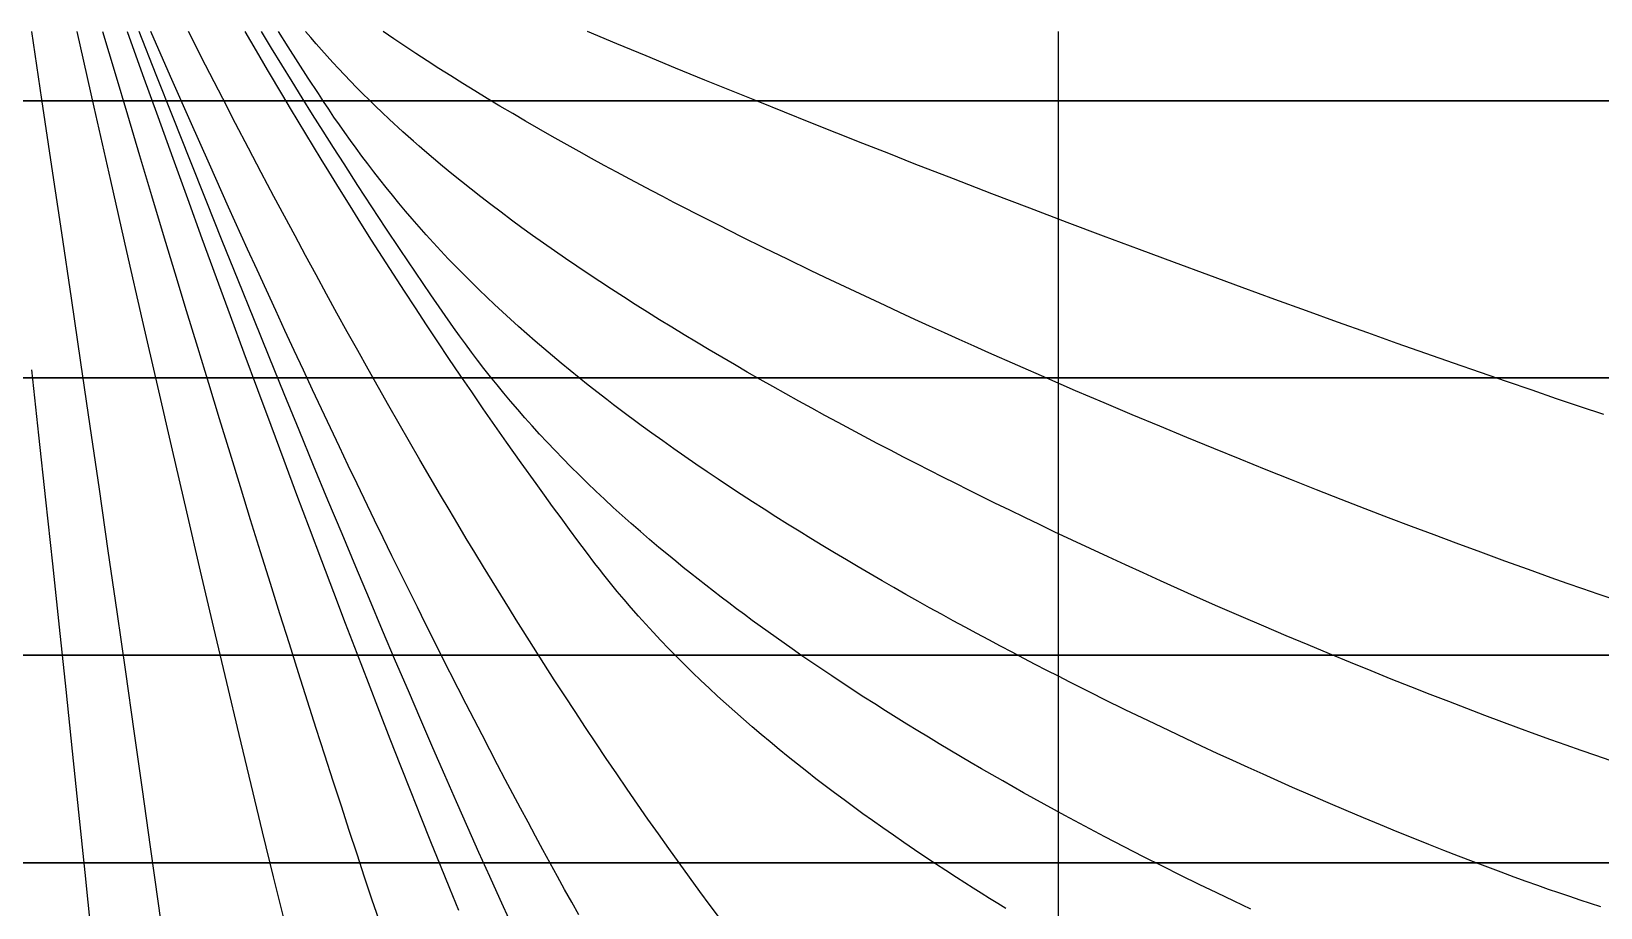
# Model space of a CAD drawing. Header units: millimetres. Extents: x -190954 to 154095, y 101 to 64253.
# Drawn here: x 240.46 to 248, y 150.62 to 154.83 of the extents above; entities that cross this region are included whole.
import ezdxf

# ---------------------------------------------------------------- set-up
doc = ezdxf.new("R2010")
doc.units = ezdxf.units.MM
for name, color, linetype in [('AP', 179, 'Continuous'), ('GRID', 179, 'Continuous'), ('ST-1', 179, 'Continuous'), ('ST-2', 179, 'Continuous'), ('ST-3', 179, 'Continuous'), ('ST-4', 179, 'Continuous'), ('ST-5', 179, 'Continuous'), ('ST025', 179, 'Continuous'), ('ST05', 179, 'Continuous'), ('ST075', 179, 'Continuous'), ('ST1', 179, 'Continuous'), ('ST15', 179, 'Continuous'), ('ST2', 179, 'Continuous'), ('ST3', 179, 'Continuous'), ('ST4', 179, 'Continuous')]:
    doc.layers.add(name, color=color, linetype=linetype)

msp = doc.modelspace()

# ---------------------------------------------------------------- linework, layer by layer
at = {"layer": 'AP', "color": 80}
for p, q in [((241.538794, 154.738948), (241.4846833, 154.8319333)), ((241.5930393, 154.6464493), (241.538794, 154.738948)), ((241.6660493, 154.523088), (241.5930393, 154.6464493)), ((241.7026727, 154.4617013), (241.6660493, 154.523088)), ((241.7393827, 154.4005007), (241.7026727, 154.4617013)), ((241.7761853, 154.3394793), (241.7393827, 154.4005007)), ((241.8130867, 154.2786307), (241.7761853, 154.3394793)), ((241.8500927, 154.217948), (241.8130867, 154.2786307)), ((241.8872087, 154.157424), (241.8500927, 154.217948)), ((241.9383493, 154.074588), (241.8872087, 154.157424)), ((241.9897253, 153.992022), (241.9383493, 154.074588)), ((242.0413513, 153.9097107), (241.9897253, 153.992022)), ((242.093242, 153.827638), (242.0413513, 153.9097107)), ((242.1454127, 153.745788), (242.093242, 153.827638)), ((242.1978787, 153.664146), (242.1454127, 153.745788)), ((242.2506553, 153.5826973), (242.1978787, 153.664146)), ((242.303756, 153.5014293), (242.2506553, 153.5826973)), ((242.3571967, 153.4203273), (242.303756, 153.5014293)), ((242.4109913, 153.3393793), (242.3571967, 153.4203273)), ((242.4651533, 153.2585733), (242.4109913, 153.3393793)), ((242.5196967, 153.1778987), (242.4651533, 153.2585733)), ((242.5746353, 153.097344), (242.5196967, 153.1778987)), ((242.6299813, 153.0169007), (242.5746353, 153.097344)), ((242.685748, 152.9365593), (242.6299813, 153.0169007)), ((242.7419473, 152.8563133), (242.685748, 152.9365593)), ((242.8126827, 152.756324), (242.7419473, 152.8563133)), ((242.8841293, 152.6564607), (242.8126827, 152.756324)), ((242.9238513, 152.6014333), (242.8841293, 152.6564607)), ((242.963794, 152.546436), (242.9238513, 152.6014333)), ((243.0039693, 152.491478), (242.963794, 152.546436)), ((243.0443707, 152.4365507), (243.0039693, 152.491478)), ((243.0850093, 152.3816607), (243.0443707, 152.4365507)), ((243.1258793, 152.3268027), (243.0850093, 152.3816607)), ((243.1673027, 152.271996), (243.1258793, 152.3268027)), ((243.1884907, 152.2446267), (243.1673027, 152.271996)), ((243.2100133, 152.217288), (243.1884907, 152.2446267)), ((243.241874, 152.1776107), (243.2100133, 152.217288)), ((243.27443, 152.1380087), (243.241874, 152.1776107)), ((243.307676, 152.0984907), (243.27443, 152.1380087)), ((243.3416067, 152.059068), (243.307676, 152.0984907)), ((243.3762147, 152.0197507), (243.3416067, 152.059068)), ((243.41149, 151.9805487), (243.3762147, 152.0197507)), ((243.4474213, 151.941474), (243.41149, 151.9805487)), ((243.4839967, 151.902536), (243.4474213, 151.941474)), ((243.5212007, 151.8637467), (243.4839967, 151.902536)), ((243.5590173, 151.825116), (243.5212007, 151.8637467)), ((243.59743, 151.7866553), (243.5590173, 151.825116)), ((243.6364193, 151.748376), (243.59743, 151.7866553)), ((243.675966, 151.7102873), (243.6364193, 151.748376)), ((243.71605, 151.6724013), (243.675966, 151.7102873)), ((243.756648, 151.6347273), (243.71605, 151.6724013)), ((243.797738, 151.5972773), (243.756648, 151.6347273)), ((243.8392967, 151.5600593), (243.797738, 151.5972773)), ((243.8813, 151.5230853), (243.8392967, 151.5600593)), ((243.9237233, 151.486364), (243.8813, 151.5230853)), ((243.9665407, 151.4499053), (243.9237233, 151.486364)), ((244.0097267, 151.4137187), (243.9665407, 151.4499053)), ((244.053256, 151.3778127), (244.0097267, 151.4137187)), ((244.0971027, 151.342196), (244.053256, 151.3778127)), ((244.14124, 151.3068787), (244.0971027, 151.342196)), ((244.1856393, 151.2718667), (244.14124, 151.3068787)), ((244.2302773, 151.2371693), (244.1856393, 151.2718667)), ((244.275126, 151.202794), (244.2302773, 151.2371693)), ((244.32016, 151.168748), (244.275126, 151.202794)), ((244.365352, 151.1350387), (244.32016, 151.168748)), ((244.410676, 151.101672), (244.365352, 151.1350387)), ((244.4561067, 151.0686553), (244.410676, 151.101672)), ((244.501628, 151.0359967), (244.4561067, 151.0686553)), ((244.552228, 151.0001447), (244.501628, 151.0359967)), ((244.602872, 150.964748), (244.552228, 151.0001447)), ((244.653518, 150.9298127), (244.602872, 150.964748)), ((244.704132, 150.8953433), (244.653518, 150.9298127)), ((244.7546833, 150.8613473), (244.704132, 150.8953433)), ((244.80514, 150.82783), (244.7546833, 150.8613473)), ((244.855472, 150.7947967), (244.80514, 150.82783)), ((244.9056487, 150.7622527), (244.855472, 150.7947967)), ((244.9457013, 150.7365447), (244.9056487, 150.7622527)), ((244.9856213, 150.7111553), (244.9457013, 150.7365447)), ((245.0253947, 150.686086), (244.9856213, 150.7111553)), ((245.065008, 150.6613387), (245.0253947, 150.686086)), ((245.1044473, 150.6369153), (245.065008, 150.6613387)), ((245.1436993, 150.6128167), (245.1044473, 150.6369153))]:
    msp.add_line(p, q, dxfattribs=at)
at = {"layer": 'GRID', "color": 135}
for p, q in [((245.3966667, 125.1466667), (245.3966667, 154.8319333)), ((251.23, 154.4986), (21.19727, 154.4986)), ((237.8966667, 154.4986), (264.5633333, 154.4986)), ((264.5633333, 154.4986), (237.8966667, 154.4986)), ((251.23, 153.1652667), (21.19727, 153.1652667)), ((237.8966667, 153.1652667), (264.5633333, 153.1652667)), ((264.5633333, 153.1652667), (237.8966667, 153.1652667)), ((251.23, 151.8319333), (21.19727, 151.8319333)), ((237.8966667, 151.8319333), (264.5633333, 151.8319333)), ((264.5633333, 151.8319333), (237.8966667, 151.8319333))]:
    msp.add_line(p, q, dxfattribs=at)
at = {"layer": 'GRID', "color": 2}
for p, q in [((251.23, 150.8319333), (21.19727, 150.8319333)), ((237.8966667, 150.8319333), (264.5633333, 150.8319333)), ((264.5633333, 150.8319333), (237.8966667, 150.8319333))]:
    msp.add_line(p, q, dxfattribs=at)
at = {"layer": 'ST-1', "color": 80}
for p, q in [((241.61223, 154.7515), (241.5634887, 154.8319333)), ((241.6611847, 154.671314), (241.61223, 154.7515)), ((241.7103707, 154.591356), (241.6611847, 154.671314)), ((241.759804, 154.5116067), (241.7103707, 154.591356)), ((241.809502, 154.432048), (241.759804, 154.5116067)), ((241.85948, 154.3526613), (241.809502, 154.432048)), ((241.909756, 154.2734287), (241.85948, 154.3526613)), ((241.9603453, 154.1943327), (241.909756, 154.2734287)), ((242.0268713, 154.09128), (241.9603453, 154.1943327)), ((242.0939973, 153.9883927), (242.0268713, 154.09128)), ((242.1617607, 153.8856353), (242.0939973, 153.9883927)), ((242.2301973, 153.7829733), (242.1617607, 153.8856353)), ((242.266922, 153.7283407), (242.2301973, 153.7829733)), ((242.303854, 153.6737207), (242.266922, 153.7283407)), ((242.340998, 153.6191087), (242.303854, 153.6737207)), ((242.3783587, 153.5645007), (242.340998, 153.6191087)), ((242.4872613, 153.4073013), (242.3783587, 153.5645007)), ((242.5152873, 153.367966), (242.4872613, 153.4073013)), ((242.5438927, 153.3286047), (242.5152873, 153.367966)), ((242.5730973, 153.2892193), (242.5438927, 153.3286047)), ((242.602918, 153.2498127), (242.5730973, 153.2892193)), ((242.6333753, 153.210388), (242.602918, 153.2498127)), ((242.6644753, 153.1709453), (242.6333753, 153.210388)), ((242.6962393, 153.1314933), (242.6644753, 153.1709453)), ((242.7286747, 153.0920327), (242.6962393, 153.1314933)), ((242.7617913, 153.0525693), (242.7286747, 153.0920327)), ((242.7956027, 153.0131107), (242.7617913, 153.0525693)), ((242.8301013, 152.973658), (242.7956027, 153.0131107)), ((242.8653133, 152.934224), (242.8301013, 152.973658)), ((242.901226, 152.8948113), (242.8653133, 152.934224)), ((242.9378407, 152.8554267), (242.901226, 152.8948113)), ((242.9751587, 152.8160787), (242.9378407, 152.8554267)), ((243.0131773, 152.7767753), (242.9751587, 152.8160787)), ((243.0518927, 152.7375247), (243.0131773, 152.7767753)), ((243.0912973, 152.6983347), (243.0518927, 152.7375247)), ((243.1313847, 152.6592147), (243.0912973, 152.6983347)), ((243.1721447, 152.6201733), (243.1313847, 152.6592147)), ((243.2135667, 152.58122), (243.1721447, 152.6201733)), ((243.255638, 152.542364), (243.2135667, 152.58122)), ((243.2983453, 152.503614), (243.255638, 152.542364)), ((243.3416733, 152.4649807), (243.2983453, 152.503614)), ((243.3856053, 152.4264733), (243.3416733, 152.4649807)), ((243.430124, 152.3881007), (243.3856053, 152.4264733)), ((243.4752107, 152.349874), (243.430124, 152.3881007)), ((243.520846, 152.311802), (243.4752107, 152.349874)), ((243.5561167, 152.2827853), (243.520846, 152.311802)), ((243.5916873, 152.25387), (243.5561167, 152.2827853)), ((243.6275467, 152.2250593), (243.5916873, 152.25387)), ((243.663686, 152.1963573), (243.6275467, 152.2250593)), ((243.7000947, 152.1677693), (243.663686, 152.1963573)), ((243.736762, 152.1392993), (243.7000947, 152.1677693)), ((243.7736773, 152.1109507), (243.736762, 152.1392993)), ((243.81083, 152.082728), (243.7736773, 152.1109507)), ((243.8482087, 152.0546353), (243.81083, 152.082728)), ((243.885802, 152.026676), (243.8482087, 152.0546353)), ((243.9236, 151.9988553), (243.885802, 152.026676)), ((243.96159, 151.971176), (243.9236, 151.9988553)), ((243.9997613, 151.943642), (243.96159, 151.971176)), ((244.038102, 151.916258), (243.9997613, 151.943642)), ((244.1152473, 151.8619507), (244.038102, 151.916258)), ((244.162904, 151.82891), (244.1152473, 151.8619507)), ((244.210744, 151.7961173), (244.162904, 151.82891)), ((244.2587453, 151.763578), (244.210744, 151.7961173)), ((244.3068867, 151.731298), (244.2587453, 151.763578)), ((244.40971, 151.663492), (244.3068867, 151.731298)), ((244.461262, 151.6300553), (244.40971, 151.663492)), ((244.5128747, 151.596938), (244.461262, 151.6300553)), ((244.564524, 151.564146), (244.5128747, 151.596938)), ((244.616186, 151.5316847), (244.564524, 151.564146)), ((244.6678373, 151.4995587), (244.616186, 151.5316847)), ((244.719454, 151.4677733), (244.6678373, 151.4995587)), ((244.7710153, 151.436334), (244.719454, 151.4677733)), ((244.8224973, 151.4052447), (244.7710153, 151.436334)), ((244.8738787, 151.3745093), (244.8224973, 151.4052447)), ((244.9251387, 151.344132), (244.8738787, 151.3745093)), ((244.9762567, 151.3141167), (244.9251387, 151.344132)), ((245.0272113, 151.2844667), (244.9762567, 151.3141167)), ((245.077984, 151.2551847), (245.0272113, 151.2844667)), ((245.128544, 151.2262707), (245.077984, 151.2551847)), ((245.1789067, 151.197738), (245.128544, 151.2262707)), ((245.22902, 151.169578), (245.1789067, 151.197738)), ((245.2788773, 151.1417973), (245.22902, 151.169578)), ((245.3284613, 151.1143967), (245.2788773, 151.1417973)), ((245.3777567, 151.0873787), (245.3284613, 151.1143967)), ((245.4267467, 151.0607453), (245.3777567, 151.0873787)), ((245.475416, 151.0344973), (245.4267467, 151.0607453)), ((245.52375, 151.0086353), (245.475416, 151.0344973)), ((245.5717347, 150.9831613), (245.52375, 151.0086353)), ((245.6193553, 150.9580753), (245.5717347, 150.9831613)), ((245.7134533, 150.9090713), (245.6193553, 150.9580753)), ((245.805944, 150.8616253), (245.7134533, 150.9090713)), ((245.89672, 150.8157307), (245.805944, 150.8616253)), ((245.9857427, 150.7714027), (245.89672, 150.8157307)), ((246.0728893, 150.7286187), (245.9857427, 150.7714027)), ((246.158104, 150.687376), (246.0728893, 150.7286187)), ((246.2413247, 150.647666), (246.158104, 150.687376)), ((246.3224973, 150.6094773), (246.2413247, 150.647666))]:
    msp.add_line(p, q, dxfattribs=at)
at = {"layer": 'ST-2', "color": 80}
for p, q in [((241.6921733, 154.75697), (241.6446773, 154.8319333)), ((241.7399927, 154.6820747), (241.6921733, 154.75697)), ((241.788154, 154.6072293), (241.7399927, 154.6820747)), ((241.836802, 154.5324067), (241.788154, 154.6072293)), ((241.86155, 154.494984), (241.836802, 154.5324067)), ((241.8866407, 154.457544), (241.86155, 154.494984)), ((241.912104, 154.4200833), (241.8866407, 154.457544)), ((241.9379653, 154.3825953), (241.912104, 154.4200833)), ((241.9642527, 154.345076), (241.9379653, 154.3825953)), ((241.9909933, 154.3075213), (241.9642527, 154.345076)), ((242.018212, 154.269928), (241.9909933, 154.3075213)), ((242.0459347, 154.232292), (242.018212, 154.269928)), ((242.0741867, 154.1946113), (242.0459347, 154.232292)), ((242.1029907, 154.1568833), (242.0741867, 154.1946113)), ((242.1323693, 154.119106), (242.1029907, 154.1568833)), ((242.162346, 154.081278), (242.1323693, 154.119106)), ((242.19294, 154.0433987), (242.162346, 154.081278)), ((242.2241713, 154.005468), (242.19294, 154.0433987)), ((242.2560627, 153.967486), (242.2241713, 154.005468)), ((242.2886187, 153.929452), (242.2560627, 153.967486)), ((242.321868, 153.89137), (242.2886187, 153.929452)), ((242.3558173, 153.8532393), (242.321868, 153.89137)), ((242.390482, 153.8150627), (242.3558173, 153.8532393)), ((242.425876, 153.7768447), (242.390482, 153.8150627)), ((242.461998, 153.7385853), (242.425876, 153.7768447)), ((242.4988753, 153.7002927), (242.461998, 153.7385853)), ((242.5364973, 153.6619673), (242.4988753, 153.7002927)), ((242.5748733, 153.6236153), (242.5364973, 153.6619673)), ((242.610824, 153.5883367), (242.5748733, 153.6236153)), ((242.6474153, 153.5530447), (242.610824, 153.5883367)), ((242.684648, 153.5177427), (242.6474153, 153.5530447)), ((242.72252, 153.4824373), (242.684648, 153.5177427)), ((242.7610293, 153.4471327), (242.72252, 153.4824373)), ((242.8001713, 153.4118347), (242.7610293, 153.4471327)), ((242.839942, 153.3765493), (242.8001713, 153.4118347)), ((242.880334, 153.341282), (242.839942, 153.3765493)), ((242.921342, 153.3060393), (242.880334, 153.341282)), ((242.9629567, 153.2708273), (242.921342, 153.3060393)), ((243.0051687, 153.2356527), (242.9629567, 153.2708273)), ((243.047968, 153.200522), (243.0051687, 153.2356527)), ((243.0913433, 153.165442), (243.047968, 153.200522)), ((243.135282, 153.13042), (243.0913433, 153.165442)), ((243.2247993, 153.060578), (243.135282, 153.13042)), ((243.256702, 153.0361507), (243.2247993, 153.060578)), ((243.2888553, 153.0117647), (243.256702, 153.0361507)), ((243.3901007, 152.9364413), (243.2888553, 153.0117647)), ((243.441558, 152.898962), (243.3901007, 152.9364413)), ((243.4935427, 152.8616167), (243.441558, 152.898962)), ((243.5460313, 152.8244147), (243.4935427, 152.8616167)), ((243.5989993, 152.7873653), (243.5460313, 152.8244147)), ((243.6524233, 152.750478), (243.5989993, 152.7873653)), ((243.7062753, 152.7137613), (243.6524233, 152.750478)), ((243.760536, 152.6772253), (243.7062753, 152.7137613)), ((243.8151747, 152.6408787), (243.760536, 152.6772253)), ((243.8701667, 152.6047293), (243.8151747, 152.6408787)), ((243.9254867, 152.5687867), (243.8701667, 152.6047293)), ((243.9811073, 152.5330593), (243.9254867, 152.5687867)), ((244.0370033, 152.4975547), (243.9811073, 152.5330593)), ((244.093148, 152.4622813), (244.0370033, 152.4975547)), ((244.1495153, 152.4272467), (244.093148, 152.4622813)), ((244.2060787, 152.3924587), (244.1495153, 152.4272467)), ((244.262812, 152.3579253), (244.2060787, 152.3924587)), ((244.31969, 152.3236527), (244.262812, 152.3579253)), ((244.3766873, 152.289648), (244.31969, 152.3236527)), ((244.433778, 152.2559187), (244.3766873, 152.289648)), ((244.4909373, 152.22247), (244.433778, 152.2559187)), ((244.54814, 152.1893093), (244.4909373, 152.22247)), ((244.6053613, 152.1564413), (244.54814, 152.1893093)), ((244.662582, 152.1238727), (244.6053613, 152.1564413)), ((244.7197727, 152.0916087), (244.662582, 152.1238727)), ((244.7769133, 152.059654), (244.7197727, 152.0916087)), ((244.8339807, 152.0280147), (244.7769133, 152.059654)), ((244.8909527, 151.9966933), (244.8339807, 152.0280147)), ((244.9478087, 151.9656967), (244.8909527, 151.9966933)), ((245.004526, 151.9350273), (244.9478087, 151.9656967)), ((245.061086, 151.9046893), (245.004526, 151.9350273)), ((245.117468, 151.8746873), (245.061086, 151.9046893)), ((245.173652, 151.8450233), (245.117468, 151.8746873)), ((245.22962, 151.815702), (245.173652, 151.8450233)), ((245.285354, 151.7867253), (245.22962, 151.815702)), ((245.3408353, 151.7580967), (245.285354, 151.7867253)), ((245.3960473, 151.7298173), (245.3408353, 151.7580967)), ((245.4509733, 151.7018907), (245.3960473, 151.7298173)), ((245.5055967, 151.6743187), (245.4509733, 151.7018907)), ((245.559904, 151.6471033), (245.5055967, 151.6743187)), ((245.6138787, 151.6202453), (245.559904, 151.6471033)), ((245.7207733, 151.56761), (245.6138787, 151.6202453)), ((245.8261733, 151.5164207), (245.7207733, 151.56761)), ((245.9299793, 151.4666847), (245.8261733, 151.5164207)), ((246.0077433, 151.429862), (245.9299793, 151.4666847)), ((246.084496, 151.3938813), (246.0077433, 151.429862)), ((246.1602027, 151.358742), (246.084496, 151.3938813)), ((246.234832, 151.3244427), (246.1602027, 151.358742)), ((246.3083547, 151.2909827), (246.234832, 151.3244427)), ((246.3807427, 151.258358), (246.3083547, 151.2909827)), ((246.4519713, 151.2265667), (246.3807427, 151.258358)), ((246.5220173, 151.1956033), (246.4519713, 151.2265667)), ((246.6088033, 151.1576587), (246.5220173, 151.1956033)), ((246.693614, 151.1210127), (246.6088033, 151.1576587)), ((246.7798553, 151.0842367), (246.693614, 151.1210127)), ((246.863892, 151.0488433), (246.7798553, 151.0842367)), ((246.9457133, 151.0148227), (246.863892, 151.0488433)), ((247.025298, 150.982156), (246.9457133, 151.0148227)), ((247.1026293, 150.950826), (247.025298, 150.982156)), ((247.1776953, 150.9208127), (247.1026293, 150.950826)), ((247.2504867, 150.8920947), (247.1776953, 150.9208127)), ((247.3209987, 150.86465), (247.2504867, 150.8920947)), ((247.3925227, 150.8372007), (247.3209987, 150.86465)), ((247.4615393, 150.8111), (247.3925227, 150.8372007)), ((247.5266807, 150.786828), (247.4615393, 150.8111)), ((247.5884653, 150.764138), (247.5266807, 150.786828)), ((247.6469553, 150.7429887), (247.5884653, 150.764138)), ((247.7022367, 150.7232887), (247.6469553, 150.7429887)), ((247.7544007, 150.7049753), (247.7022367, 150.7232887)), ((247.8035507, 150.687974), (247.7544007, 150.7049753)), ((247.856362, 150.6699933), (247.8035507, 150.687974)), ((247.9066607, 150.6531667), (247.856362, 150.6699933)), ((247.956114, 150.6369267), (247.9066607, 150.6531667)), ((248.004764, 150.621244), (247.956114, 150.6369267))]:
    msp.add_line(p, q, dxfattribs=at)
at = {"layer": 'ST-3', "color": 80}
for p, q in [((241.800752, 154.8022927), (241.77564, 154.8319333)), ((241.8263573, 154.7725827), (241.800752, 154.8022927)), ((241.8524807, 154.742802), (241.8263573, 154.7725827)), ((241.8791253, 154.71295), (241.8524807, 154.742802)), ((241.9063087, 154.6830253), (241.8791253, 154.71295)), ((241.9340393, 154.653028), (241.9063087, 154.6830253)), ((241.96233, 154.6229567), (241.9340393, 154.653028)), ((241.9911907, 154.592812), (241.96233, 154.6229567)), ((242.0206253, 154.5625933), (241.9911907, 154.592812)), ((242.0506513, 154.532302), (242.0206253, 154.5625933)), ((242.0812633, 154.501938), (242.0506513, 154.532302)), ((242.112486, 154.4715033), (242.0812633, 154.501938)), ((242.144302, 154.4409973), (242.112486, 154.4715033)), ((242.1767447, 154.410424), (242.144302, 154.4409973)), ((242.2434647, 154.349078), (242.1767447, 154.410424)), ((242.2690007, 154.326112), (242.2434647, 154.349078)), ((242.2948987, 154.303112), (242.2690007, 154.326112)), ((242.3211247, 154.2800793), (242.2948987, 154.303112)), ((242.3477153, 154.257016), (242.3211247, 154.2800793)), ((242.4345353, 154.1835107), (242.3477153, 154.257016)), ((242.4792513, 154.1466593), (242.4345353, 154.1835107)), ((242.5248333, 154.10975), (242.4792513, 154.1466593)), ((242.571274, 154.07279), (242.5248333, 154.10975)), ((242.6185647, 154.0357867), (242.571274, 154.07279)), ((242.6666953, 153.998748), (242.6185647, 154.0357867)), ((242.7156513, 153.9616813), (242.6666953, 153.998748)), ((242.7654233, 153.924596), (242.7156513, 153.9616813)), ((242.8159927, 153.8875), (242.7654233, 153.924596)), ((242.8673433, 153.8504027), (242.8159927, 153.8875)), ((242.9194573, 153.8133133), (242.8673433, 153.8504027)), ((242.972316, 153.7762407), (242.9194573, 153.8133133)), ((243.0258987, 153.739194), (242.972316, 153.7762407)), ((243.0801833, 153.7021847), (243.0258987, 153.739194)), ((243.1351473, 153.6652207), (243.0801833, 153.7021847)), ((243.1907673, 153.6283133), (243.1351473, 153.6652207)), ((243.2470187, 153.5914713), (243.1907673, 153.6283133)), ((243.303876, 153.554706), (243.2470187, 153.5914713)), ((243.3613133, 153.5180267), (243.303876, 153.554706)), ((243.419304, 153.4814433), (243.3613133, 153.5180267)), ((243.47782, 153.4449667), (243.419304, 153.4814433)), ((243.5368347, 153.408606), (243.47782, 153.4449667)), ((243.5963153, 153.3723707), (243.5368347, 153.408606)), ((243.6562447, 153.336272), (243.5963153, 153.3723707)), ((243.7165827, 153.3003187), (243.6562447, 153.336272)), ((243.7773047, 153.2645207), (243.7165827, 153.3003187)), ((243.8383813, 153.2288867), (243.7773047, 153.2645207)), ((243.899784, 153.193426), (243.8383813, 153.2288867)), ((243.9614827, 153.158148), (243.899784, 153.193426)), ((244.0234487, 153.123062), (243.9614827, 153.158148)), ((244.0856533, 153.0881753), (244.0234487, 153.123062)), ((244.148068, 153.0534973), (244.0856533, 153.0881753)), ((244.210664, 153.0190367), (244.148068, 153.0534973)), ((244.273414, 152.9847993), (244.210664, 153.0190367)), ((244.3362887, 152.9507953), (244.273414, 152.9847993)), ((244.399262, 152.91703), (244.3362887, 152.9507953)), ((244.462306, 152.883512), (244.399262, 152.91703)), ((244.525394, 152.850248), (244.462306, 152.883512)), ((244.588498, 152.817244), (244.525394, 152.850248)), ((244.6516, 152.7845067), (244.588498, 152.817244)), ((244.7146673, 152.7520427), (244.6516, 152.7845067)), ((244.7776773, 152.7198573), (244.7146673, 152.7520427)), ((244.840606, 152.687956), (244.7776773, 152.7198573)), ((244.9034307, 152.656344), (244.840606, 152.687956)), ((244.9661287, 152.6250267), (244.9034307, 152.656344)), ((245.0910407, 152.5632933), (244.9661287, 152.6250267)), ((245.1629373, 152.5281667), (245.0910407, 152.5632933)), ((245.2345327, 152.493456), (245.1629373, 152.5281667)), ((245.3058107, 152.4591687), (245.2345327, 152.493456)), ((245.37674, 152.4253107), (245.3058107, 152.4591687)), ((245.5495433, 152.3438927), (245.37674, 152.4253107)), ((245.6349733, 152.3041867), (245.5495433, 152.3438927)), ((245.7196953, 152.2651573), (245.6349733, 152.3041867)), ((245.8036687, 152.2268107), (245.7196953, 152.2651573)), ((245.886854, 152.1891513), (245.8036687, 152.2268107)), ((245.9692133, 152.152182), (245.886854, 152.1891513)), ((246.0507127, 152.115906), (245.9692133, 152.152182)), ((246.1638327, 152.066058), (246.0507127, 152.115906)), ((246.2751053, 152.0175893), (246.1638327, 152.066058)), ((246.3844573, 151.9705013), (246.2751053, 152.0175893)), ((246.491822, 151.924792), (246.3844573, 151.9705013)), ((246.597142, 151.8804573), (246.491822, 151.924792)), ((246.7003667, 151.837492), (246.597142, 151.8804573)), ((246.8014507, 151.7958873), (246.7003667, 151.837492)), ((246.9003567, 151.7556347), (246.8014507, 151.7958873)), ((246.9970533, 151.7167227), (246.9003567, 151.7556347)), ((247.0915147, 151.679138), (246.9970533, 151.7167227)), ((247.18372, 151.6428673), (247.0915147, 151.679138)), ((247.2736527, 151.6078947), (247.18372, 151.6428673)), ((247.3613027, 151.5742047), (247.2736527, 151.6078947)), ((247.4466633, 151.5417787), (247.3613027, 151.5742047)), ((247.5297307, 151.5105993), (247.4466633, 151.5417787)), ((247.6105067, 151.480646), (247.5297307, 151.5105993)), ((247.688996, 151.4519), (247.6105067, 151.480646)), ((247.765206, 151.4243393), (247.688996, 151.4519)), ((247.839148, 151.3979433), (247.765206, 151.4243393)), ((247.9108327, 151.3726893), (247.839148, 151.3979433)), ((247.9812673, 151.3482167), (247.9108327, 151.3726893)), ((248.049416, 151.3248713), (247.9812673, 151.3482167))]:
    msp.add_line(p, q, dxfattribs=at)
at = {"layer": 'ST-4', "color": 80}
for p, q in [((242.2000033, 154.7965513), (242.1485633, 154.8319333)), ((242.2525453, 154.7610187), (242.2000033, 154.7965513)), ((242.306174, 154.7253447), (242.2525453, 154.7610187)), ((242.360868, 154.6895393), (242.306174, 154.7253447)), ((242.416608, 154.6536133), (242.360868, 154.6895393)), ((242.4733687, 154.6175773), (242.416608, 154.6536133)), ((242.5311267, 154.5814427), (242.4733687, 154.6175773)), ((242.5898513, 154.5452213), (242.5311267, 154.5814427)), ((242.6495247, 154.5089253), (242.5898513, 154.5452213)), ((242.7101073, 154.472566), (242.6495247, 154.5089253)), ((242.7715713, 154.436156), (242.7101073, 154.472566)), ((242.8338853, 154.3997087), (242.7715713, 154.436156)), ((242.8970153, 154.3632367), (242.8338853, 154.3997087)), ((242.960928, 154.326752), (242.8970153, 154.3632367)), ((243.0909453, 154.253798), (242.960928, 154.326752)), ((243.1510953, 154.2205987), (243.0909453, 154.253798)), ((243.2117647, 154.187432), (243.1510953, 154.2205987)), ((243.272938, 154.1543067), (243.2117647, 154.187432)), ((243.334586, 154.1212327), (243.272938, 154.1543067)), ((243.4401247, 154.0652973), (243.334586, 154.1212327)), ((243.4933313, 154.0374093), (243.4401247, 154.0652973)), ((243.546808, 154.009582), (243.4933313, 154.0374093)), ((243.600536, 153.9818213), (243.546808, 154.009582)), ((243.654498, 153.9541333), (243.600536, 153.9818213)), ((243.7630533, 153.8989933), (243.654498, 153.9541333)), ((243.872342, 153.8442053), (243.7630533, 153.8989933)), ((243.9822233, 153.78981), (243.872342, 153.8442053)), ((244.0925673, 153.735846), (243.9822233, 153.78981)), ((244.2032433, 153.68235), (244.0925673, 153.735846)), ((244.2750173, 153.647982), (244.2032433, 153.68235)), ((244.3468447, 153.6138333), (244.2750173, 153.647982)), ((244.4186927, 153.5799147), (244.3468447, 153.6138333)), ((244.4905293, 153.5462333), (244.4186927, 153.5799147)), ((244.5623247, 153.512798), (244.4905293, 153.5462333)), ((244.634048, 153.4796167), (244.5623247, 153.512798)), ((244.7056693, 153.4466953), (244.634048, 153.4796167)), ((244.7771573, 153.4140427), (244.7056693, 153.4466953)), ((244.8484953, 153.3816647), (244.7771573, 153.4140427)), ((244.919646, 153.3495673), (244.8484953, 153.3816647)), ((244.9905867, 153.3177573), (244.919646, 153.3495673)), ((245.0612927, 153.2862393), (244.9905867, 153.3177573)), ((245.201906, 153.2241033), (245.0612927, 153.2862393)), ((245.3413053, 153.1631967), (245.201906, 153.2241033)), ((245.4793233, 153.1035533), (245.3413053, 153.1631967)), ((245.6158073, 153.0452013), (245.4793233, 153.1035533)), ((245.750618, 152.9881647), (245.6158073, 153.0452013)), ((245.883628, 152.9324627), (245.750618, 152.9881647)), ((246.014728, 152.8781107), (245.883628, 152.9324627)), ((246.143812, 152.82512), (246.014728, 152.8781107)), ((246.270792, 152.7734973), (246.143812, 152.82512)), ((246.3955887, 152.723248), (246.270792, 152.7734973)), ((246.5181327, 152.6743727), (246.3955887, 152.723248)), ((246.638366, 152.62687), (246.5181327, 152.6743727)), ((246.756238, 152.580736), (246.638366, 152.62687)), ((246.8717073, 152.5359633), (246.756238, 152.580736)), ((246.98474, 152.4925433), (246.8717073, 152.5359633)), ((247.0953093, 152.4504653), (246.98474, 152.4925433)), ((247.2033787, 152.409714), (247.0953093, 152.4504653)), ((247.308986, 152.3702847), (247.2033787, 152.409714)), ((247.42826, 152.3261967), (247.308986, 152.3702847)), ((247.544166, 152.2838293), (247.42826, 152.3261967)), ((247.6567093, 152.2431547), (247.544166, 152.2838293)), ((247.765894, 152.2041407), (247.6567093, 152.2431547)), ((247.843006, 152.1768727), (247.765894, 152.2041407)), ((247.918368, 152.150448), (247.843006, 152.1768727)), ((247.9919993, 152.124856), (247.918368, 152.150448)), ((248.0639133, 152.1000847), (247.9919993, 152.124856))]:
    msp.add_line(p, q, dxfattribs=at)
at = {"layer": 'ST-5', "color": 80}
for p, q in [((243.2726347, 154.7727713), (243.1317313, 154.8319333)), ((243.413708, 154.7140027), (243.2726347, 154.7727713)), ((243.5547753, 154.6556847), (243.413708, 154.7140027)), ((243.6956573, 154.5978707), (243.5547753, 154.6556847)), ((243.8238, 154.5456413), (243.6956573, 154.5978707)), ((243.951524, 154.4939073), (243.8238, 154.5456413)), ((244.0787153, 154.4427027), (243.951524, 154.4939073)), ((244.2052627, 154.3920567), (244.0787153, 154.4427027)), ((244.3310673, 154.3419967), (244.2052627, 154.3920567)), ((244.4560313, 154.2925493), (244.3310673, 154.3419967)), ((244.5800667, 154.2437367), (244.4560313, 154.2925493)), ((244.70309, 154.1955793), (244.5800667, 154.2437367)), ((244.8914087, 154.1223493), (244.70309, 154.1955793)), ((245.0768653, 154.050794), (244.8914087, 154.1223493)), ((245.2592393, 153.9809607), (245.0768653, 154.050794)), ((245.4383387, 153.9128867), (245.2592393, 153.9809607)), ((245.614006, 153.8466007), (245.4383387, 153.9128867)), ((245.786102, 153.7821207), (245.614006, 153.8466007)), ((245.9545187, 153.719458), (245.786102, 153.7821207)), ((246.11917, 153.6586167), (245.9545187, 153.719458)), ((246.27999, 153.5995933), (246.11917, 153.6586167)), ((246.4369307, 153.5423807), (246.27999, 153.5995933)), ((246.589964, 153.4869653), (246.4369307, 153.5423807)), ((246.739074, 153.4333287), (246.589964, 153.4869653)), ((246.8842613, 153.38145), (246.739074, 153.4333287)), ((247.025536, 153.3313047), (246.8842613, 153.38145)), ((247.1629207, 153.2828647), (247.025536, 153.3313047)), ((247.2964473, 153.2361007), (247.1629207, 153.2828647)), ((247.4261553, 153.1909793), (247.2964473, 153.2361007)), ((247.5520907, 153.1474687), (247.4261553, 153.1909793)), ((247.6742893, 153.1055327), (247.5520907, 153.1474687)), ((247.7928633, 153.0651373), (247.6742893, 153.1055327)), ((247.907828, 153.0262453), (247.7928633, 153.0651373)), ((248.0192447, 152.988818), (247.907828, 153.0262453))]:
    msp.add_line(p, q, dxfattribs=at)
at = {"layer": 'ST025', "color": 80}
for p, q in [((241.294658, 154.6691447), (241.21166, 154.8319333)), ((241.377142, 154.5086847), (241.294658, 154.6691447)), ((241.439084, 154.3890727), (241.377142, 154.5086847)), ((241.5007713, 154.2707273), (241.439084, 154.3890727)), ((241.5622207, 154.153624), (241.5007713, 154.2707273)), ((241.623448, 154.0377373), (241.5622207, 154.153624)), ((241.724786, 153.8477127), (241.623448, 154.0377373)), ((241.775266, 153.7539027), (241.724786, 153.8477127)), ((241.825632, 153.660876), (241.775266, 153.7539027)), ((241.8758927, 153.5686193), (241.825632, 153.660876)), ((241.9260587, 153.477122), (241.8758927, 153.5686193)), ((241.9761373, 153.38637), (241.9260587, 153.477122)), ((242.02614, 153.2963527), (241.9761373, 153.38637)), ((242.076072, 153.2070567), (242.02614, 153.2963527)), ((242.1259447, 153.1184733), (242.076072, 153.2070567)), ((242.175766, 153.0305907), (242.1259447, 153.1184733)), ((242.225544, 152.9433987), (242.175766, 153.0305907)), ((242.2752867, 152.856888), (242.225544, 152.9433987)), ((242.325002, 152.77105), (242.2752867, 152.856888)), ((242.3746967, 152.6858747), (242.325002, 152.77105)), ((242.42438, 152.6013547), (242.3746967, 152.6858747)), ((242.465744, 152.5314713), (242.42438, 152.6013547)), ((242.507108, 152.462034), (242.465744, 152.5314713)), ((242.548476, 152.393038), (242.507108, 152.462034)), ((242.58985, 152.3244807), (242.548476, 152.393038)), ((242.631234, 152.2563587), (242.58985, 152.3244807)), ((242.6726307, 152.18867), (242.631234, 152.2563587)), ((242.7554727, 152.0545833), (242.6726307, 152.18867)), ((242.7887907, 152.001178), (242.7554727, 152.0545833)), ((242.8221173, 151.9480467), (242.7887907, 152.001178)), ((242.9218007, 151.7909267), (242.8221173, 151.9480467)), ((242.9716967, 151.713292), (242.9218007, 151.7909267)), ((243.0216253, 151.6362747), (242.9716967, 151.713292)), ((243.0715907, 151.5598807), (243.0216253, 151.6362747)), ((243.1215913, 151.4841133), (243.0715907, 151.5598807)), ((243.1716207, 151.408978), (243.1215913, 151.4841133)), ((243.221684, 151.3344847), (243.1716207, 151.408978)), ((243.2717653, 151.260638), (243.221684, 151.3344847)), ((243.3218653, 151.18745), (243.2717653, 151.260638)), ((243.3719753, 151.114932), (243.3218653, 151.18745)), ((243.4220867, 151.0430967), (243.3719753, 151.114932)), ((243.4721893, 150.9719587), (243.4220867, 151.0430967)), ((243.522272, 150.901534), (243.4721893, 150.9719587)), ((243.5723207, 150.8318407), (243.522272, 150.901534)), ((243.6223233, 150.7628993), (243.5723207, 150.8318407)), ((243.6722573, 150.694728), (243.6223233, 150.7628993)), ((243.72211, 150.6273533), (243.6722573, 150.694728)), ((243.7718593, 150.560798), (243.72211, 150.6273533))]:
    msp.add_line(p, q, dxfattribs=at)
at = {"layer": 'ST05', "color": 80}
for p, q in [((241.1257487, 154.615284), (241.0306493, 154.8319333)), ((241.2198793, 154.4022693), (241.1257487, 154.615284)), ((241.313052, 154.1928793), (241.2198793, 154.4022693)), ((241.4052793, 153.9871013), (241.313052, 154.1928793)), ((241.4965827, 153.7849433), (241.4052793, 153.9871013)), ((241.5419, 153.6852987), (241.4965827, 153.7849433)), ((241.5869847, 153.586642), (241.5419, 153.6852987)), ((241.631826, 153.4889793), (241.5869847, 153.586642)), ((241.6764167, 153.392318), (241.631826, 153.4889793)), ((241.7207487, 153.2966627), (241.6764167, 153.392318)), ((241.764816, 153.2020167), (241.7207487, 153.2966627)), ((241.8086133, 153.108382), (241.764816, 153.2020167)), ((241.8521367, 153.015762), (241.8086133, 153.108382)), ((241.895382, 152.9241567), (241.8521367, 153.015762)), ((241.938346, 152.8335673), (241.895382, 152.9241567)), ((241.9810253, 152.7439927), (241.938346, 152.8335673)), ((242.0234187, 152.6554333), (241.9810253, 152.7439927)), ((242.107338, 152.4813567), (242.0234187, 152.6554333)), ((242.1491887, 152.3951627), (242.107338, 152.4813567)), ((242.190742, 152.3099953), (242.1491887, 152.3951627)), ((242.2319967, 152.225852), (242.190742, 152.3099953)), ((242.2729527, 152.1427313), (242.2319967, 152.225852)), ((242.3129713, 152.0619127), (242.2729527, 152.1427313)), ((242.3526993, 151.9820807), (242.3129713, 152.0619127)), ((242.3921347, 151.903234), (242.3526993, 151.9820807)), ((242.431278, 151.8253707), (242.3921347, 151.903234)), ((242.5092953, 151.6713833), (242.431278, 151.8253707)), ((242.5478547, 151.5958813), (242.5092953, 151.6713833)), ((242.586114, 151.521372), (242.5478547, 151.5958813)), ((242.6240713, 151.4478547), (242.586114, 151.521372)), ((242.661726, 151.375328), (242.6240713, 151.4478547)), ((242.6990767, 151.303792), (242.661726, 151.375328)), ((242.736122, 151.2332447), (242.6990767, 151.303792)), ((242.77286, 151.1636873), (242.736122, 151.2332447)), ((242.8092893, 151.0951193), (242.77286, 151.1636873)), ((242.8454073, 151.027542), (242.8092893, 151.0951193)), ((242.8812127, 150.9609547), (242.8454073, 151.027542)), ((242.9167007, 150.89536), (242.8812127, 150.9609547)), ((242.9518707, 150.830758), (242.9167007, 150.89536)), ((242.9867187, 150.7671513), (242.9518707, 150.830758)), ((243.0212407, 150.7045427), (242.9867187, 150.7671513)), ((243.0554333, 150.6429333), (243.0212407, 150.7045427)), ((243.0892927, 150.5823273), (243.0554333, 150.6429333))]:
    msp.add_line(p, q, dxfattribs=at)
at = {"layer": 'ST075', "color": 80}
for p, q in [((241.0569673, 154.6227867), (240.9745873, 154.8319333)), ((241.1381587, 154.4174953), (241.0569673, 154.6227867)), ((241.2181553, 154.2160613), (241.1381587, 154.4174953)), ((241.2969493, 154.018488), (241.2181553, 154.2160613)), ((241.3745347, 153.824778), (241.2969493, 154.018488)), ((241.450904, 153.6349353), (241.3745347, 153.824778)), ((241.5260493, 153.448962), (241.450904, 153.6349353)), ((241.5999633, 153.266862), (241.5260493, 153.448962)), ((241.6726393, 153.088638), (241.5999633, 153.266862)), ((241.74407, 152.914294), (241.6726393, 153.088638)), ((241.8142467, 152.7438333), (241.74407, 152.914294)), ((241.8831627, 152.57726), (241.8142467, 152.7438333)), ((241.9508107, 152.414576), (241.8831627, 152.57726)), ((242.0171827, 152.255786), (241.9508107, 152.414576)), ((242.0822707, 152.100894), (242.0171827, 152.255786)), ((242.146068, 151.9499033), (242.0822707, 152.100894)), ((242.2085667, 151.8028173), (242.146068, 151.9499033)), ((242.269758, 151.65964), (242.2085667, 151.8028173)), ((242.3296353, 151.520376), (242.269758, 151.65964)), ((242.3881907, 151.3850273), (242.3296353, 151.520376)), ((242.4454167, 151.2536), (242.3881907, 151.3850273)), ((242.5013053, 151.1260967), (242.4454167, 151.2536)), ((242.5558487, 151.0025207), (242.5013053, 151.1260967)), ((242.6090393, 150.8828767), (242.5558487, 151.0025207)), ((242.66087, 150.7671687), (242.6090393, 150.8828767)), ((242.7113327, 150.6554), (242.66087, 150.7671687)), ((242.76042, 150.547574), (242.7113327, 150.6554))]:
    msp.add_line(p, q, dxfattribs=at)
at = {"layer": 'ST1', "color": 80}
for p, q in [((240.9167747, 154.8319333), (240.991054, 154.625042)), ((240.991054, 154.625042), (241.0641987, 154.4220153)), ((241.0641987, 154.4220153), (241.1362027, 154.2228553)), ((241.1362027, 154.2228553), (241.207062, 154.0275607)), ((241.207062, 154.0275607), (241.276772, 153.8361333)), ((241.276772, 153.8361333), (241.3453273, 153.6485727)), ((241.3453273, 153.6485727), (241.4127233, 153.46488)), ((241.4127233, 153.46488), (241.4789553, 153.285056)), ((241.4789553, 153.285056), (241.5440193, 153.1091013)), ((241.5440193, 153.1091013), (241.6079107, 152.937016)), ((241.6079107, 152.937016), (241.6706247, 152.7688013)), ((241.6706247, 152.7688013), (241.7321567, 152.604458)), ((241.7321567, 152.604458), (241.792502, 152.443986)), ((241.792502, 152.443986), (241.8516573, 152.287386)), ((241.8516573, 152.287386), (241.9096173, 152.13466)), ((241.9096173, 152.13466), (241.966378, 151.9858073)), ((241.966378, 151.9858073), (242.0219353, 151.8408287)), ((242.0219353, 151.8408287), (242.0762853, 151.699726)), ((242.0762853, 151.699726), (242.1294233, 151.5624987)), ((242.1294233, 151.5624987), (242.1813453, 151.4291487)), ((242.1813453, 151.4291487), (242.232048, 151.2996753)), ((242.232048, 151.2996753), (242.2815273, 151.1740807)), ((242.2815273, 151.1740807), (242.3297787, 151.052364)), ((242.3297787, 151.052364), (242.3767993, 150.9345273)), ((242.3767993, 150.9345273), (242.4225853, 150.8205707)), ((242.4225853, 150.8205707), (242.4671327, 150.7104953)), ((242.4671327, 150.7104953), (242.5104373, 150.6043007))]:
    msp.add_line(p, q, dxfattribs=at)
at = {"layer": 'ST15', "color": 80}
for p, q in [((240.798776, 154.8319333), (240.8590413, 154.629104)), ((240.8590413, 154.629104), (240.9183887, 154.4299633)), ((240.9183887, 154.4299633), (240.9768133, 154.2345167)), ((240.9768133, 154.2345167), (241.0343113, 154.0427667)), ((241.0343113, 154.0427667), (241.090878, 153.854718)), ((241.090878, 153.854718), (241.1465107, 153.670374)), ((241.1465107, 153.670374), (241.2012053, 153.489738)), ((241.2012053, 153.489738), (241.2549573, 153.3128133)), ((241.2549573, 153.3128133), (241.3077633, 153.1396033)), ((241.3077633, 153.1396033), (241.35962, 152.9701113)), ((241.35962, 152.9701113), (241.4105233, 152.80434)), ((241.4105233, 152.80434), (241.4604707, 152.642292)), ((241.4604707, 152.642292), (241.509458, 152.48397)), ((241.509458, 152.48397), (241.557482, 152.3293767)), ((241.557482, 152.3293767), (241.60454, 152.178514)), ((241.60454, 152.178514), (241.6506293, 152.0313853)), ((241.6506293, 152.0313853), (241.6957453, 151.8879907)), ((241.6957453, 151.8879907), (241.7398867, 151.748334)), ((241.7398867, 151.748334), (241.78305, 151.612416)), ((241.78305, 151.612416), (241.8252333, 151.480238)), ((241.8252333, 151.480238), (241.8664327, 151.3518027)), ((241.8664327, 151.3518027), (241.906646, 151.2271107)), ((241.906646, 151.2271107), (241.945872, 151.1061633)), ((241.945872, 151.1061633), (241.9841067, 150.9889613)), ((241.9841067, 150.9889613), (242.0213493, 150.875506)), ((242.0213493, 150.875506), (242.0575967, 150.7657987)), ((242.0575967, 150.7657987), (242.092848, 150.6598387)), ((242.092848, 150.6598387), (242.1271, 150.5576273))]:
    msp.add_line(p, q, dxfattribs=at)
at = {"layer": 'ST2', "color": 80}
for p, q in [((240.6758327, 154.8319333), (240.757716, 154.4677187)), ((240.757716, 154.4677187), (240.8373853, 154.1148367)), ((240.8373853, 154.1148367), (240.914838, 153.7732913)), ((240.914838, 153.7732913), (240.9900693, 153.443088)), ((240.9900693, 153.443088), (241.0630767, 153.1242293)), ((241.0630767, 153.1242293), (241.1338553, 152.8167187)), ((241.1338553, 152.8167187), (241.2024053, 152.520556)), ((241.2024053, 152.520556), (241.268722, 152.2357433)), ((241.268722, 152.2357433), (241.3328053, 151.9622787)), ((241.3328053, 151.9622787), (241.394652, 151.7001613)), ((241.394652, 151.7001613), (241.4542633, 151.4493867)), ((241.4542633, 151.4493867), (241.511636, 151.2099533)), ((241.511636, 151.2099533), (241.5667727, 150.9818533)), ((241.5667727, 150.9818533), (241.6196707, 150.7650833)), ((241.6196707, 150.7650833), (241.670334, 150.5596347))]:
    msp.add_line(p, q, dxfattribs=at)
at = {"layer": 'ST3', "color": 80}
for p, q in [((240.456848, 154.8319333), (240.5057767, 154.5047527)), ((240.5057767, 154.5047527), (240.5538733, 154.1818127)), ((240.5538733, 154.1818127), (240.6011387, 153.86311)), ((240.6011387, 153.86311), (240.6475727, 153.5486413)), ((240.6475727, 153.5486413), (240.6931767, 153.238404)), ((240.6931767, 153.238404), (240.7379513, 152.932398)), ((240.7379513, 152.932398), (240.7818967, 152.630622)), ((240.7818967, 152.630622), (240.825014, 152.3330767)), ((240.825014, 152.3330767), (240.867304, 152.0397627)), ((240.867304, 152.0397627), (240.9087673, 151.750682)), ((240.9087673, 151.750682), (240.9494047, 151.4658367)), ((240.9494047, 151.4658367), (240.989216, 151.1852307)), ((240.989216, 151.1852307), (241.0282027, 150.9088667)), ((241.0282027, 150.9088667), (241.0663647, 150.6367507)), ((241.0663647, 150.6367507), (241.1037033, 150.3688873))]:
    msp.add_line(p, q, dxfattribs=at)
at = {"layer": 'ST4', "color": 80}
for p, q in [((240.4564047, 153.20407), (240.4909947, 152.8893)), ((240.4909947, 152.8893), (240.5248847, 152.5781267)), ((240.5248847, 152.5781267), (240.5580727, 152.2705493)), ((240.5580727, 152.2705493), (240.5905607, 151.9665653)), ((240.5905607, 151.9665653), (240.6223467, 151.6661733)), ((240.6223467, 151.6661733), (240.6534313, 151.3693727)), ((240.6534313, 151.3693727), (240.6838127, 151.076162)), ((240.6838127, 151.076162), (240.7134927, 150.7865393)), ((240.7134927, 150.7865393), (240.7424687, 150.5005047))]:
    msp.add_line(p, q, dxfattribs=at)

doc.saveas('drawing.dxf')
